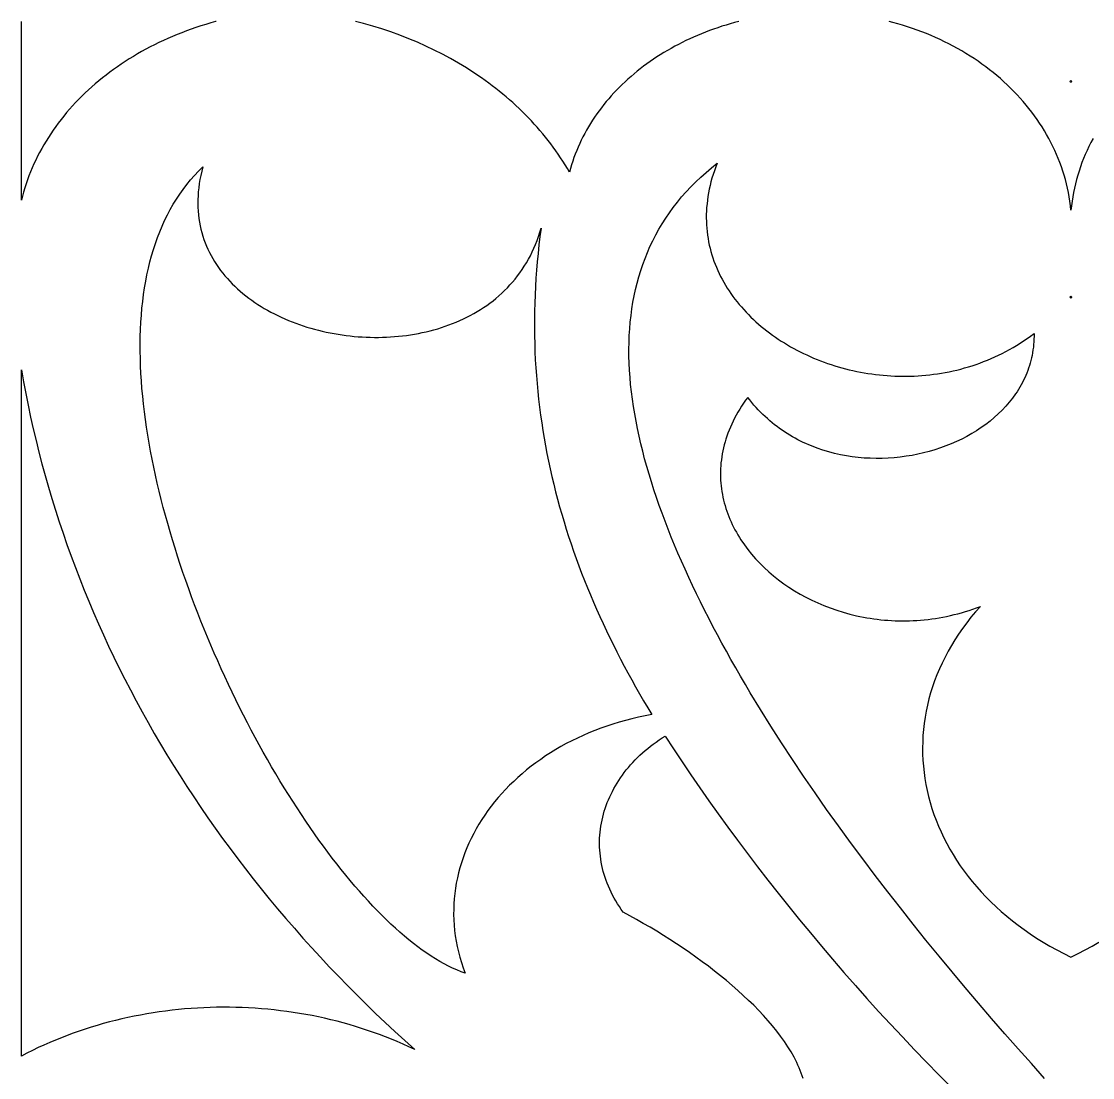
# Model space of a CAD drawing. Extents: x -4950 to -2150, y -1354 to 1346.
# Drawn here: x -4249.8 to -4097.5, y -154.7 to -4.4 of the extents above; entities that cross this region are included whole.
import ezdxf

# ---------------------------------------------------------------- set-up
doc = ezdxf.new("R2010")
doc.units = 0
doc.layers.add('LAYER_1', color=18, linetype='CONTINUOUS')

msp = doc.modelspace()

# ---------------------------------------------------------------- linework, layer by layer
at = {"layer": 'LAYER_1'}
for points in [[(-4222.12, -4.38), (-4222.21, -4.41), (-4222.92, -4.61), (-4223.62, -4.81), (-4224.32, -5.03), (-4225.01, -5.26), (-4225.69, -5.49), (-4226.37, -5.73), (-4227.03, -5.99), (-4227.7, -6.25), (-4228.35, -6.52), (-4229, -6.8), (-4229.64, -7.09), (-4230.28, -7.39), (-4230.9, -7.7), (-4231.52, -8.01), (-4232.13, -8.34), (-4232.74, -8.67), (-4233.33, -9.01), (-4233.92, -9.36), (-4234.5, -9.71), (-4235.07, -10.08), (-4235.63, -10.45), (-4236.19, -10.83), (-4236.73, -11.22), (-4237.27, -11.61), (-4237.8, -12.01), (-4238.32, -12.42), (-4238.83, -12.84), (-4239.33, -13.26), (-4239.82, -13.69), (-4240.3, -14.12), (-4240.78, -14.57), (-4241.24, -15.02), (-4241.69, -15.47), (-4242.14, -15.94), (-4242.57, -16.4), (-4242.99, -16.88), (-4243.41, -17.36), (-4243.81, -17.85), (-4244.2, -18.34), (-4244.59, -18.84), (-4244.96, -19.34), (-4245.32, -19.85), (-4245.67, -20.37), (-4246.01, -20.89), (-4246.33, -21.41), (-4246.65, -21.94), (-4246.96, -22.48), (-4247.25, -23.02), (-4247.53, -23.56), (-4247.8, -24.11), (-4248.06, -24.66), (-4248.31, -25.22), (-4248.54, -25.79), (-4248.77, -26.35), (-4248.98, -26.92), (-4249.17, -27.5), (-4249.36, -28.08), (-4249.53, -28.66), (-4249.69, -29.25), (-4249.84, -29.84), (-4249.84, -4.38)], [(-4147.78, -4.38), (-4147.8, -4.39), (-4148.41, -4.55), (-4149.01, -4.72), (-4149.61, -4.9), (-4150.21, -5.08), (-4150.8, -5.28), (-4151.38, -5.48), (-4151.96, -5.69), (-4152.54, -5.91), (-4153.1, -6.13), (-4153.67, -6.37), (-4154.22, -6.61), (-4154.78, -6.86), (-4155.32, -7.12), (-4155.86, -7.38), (-4156.39, -7.65), (-4156.92, -7.93), (-4157.44, -8.22), (-4157.95, -8.51), (-4158.46, -8.82), (-4158.96, -9.12), (-4159.45, -9.44), (-4159.94, -9.76), (-4160.42, -10.09), (-4160.89, -10.43), (-4161.35, -10.77), (-4161.81, -11.12), (-4162.26, -11.48), (-4162.7, -11.84), (-4163.13, -12.21), (-4163.56, -12.58), (-4163.97, -12.97), (-4164.38, -13.35), (-4164.78, -13.75), (-4165.18, -14.15), (-4165.56, -14.55), (-4165.93, -14.96), (-4166.3, -15.38), (-4166.66, -15.8), (-4167, -16.23), (-4167.34, -16.66), (-4167.67, -17.1), (-4167.99, -17.55), (-4168.3, -18), (-4168.6, -18.45), (-4168.89, -18.91), (-4169.18, -19.37), (-4169.45, -19.84), (-4169.71, -20.32), (-4169.96, -20.8), (-4170.2, -21.28), (-4170.43, -21.77), (-4170.65, -22.26), (-4170.85, -22.76), (-4171.05, -23.26), (-4171.24, -23.76), (-4171.41, -24.27), (-4171.58, -24.79), (-4171.73, -25.31), (-4171.87, -25.83), (-4172.18, -25.31), (-4172.49, -24.8), (-4172.81, -24.29), (-4173.14, -23.78), (-4173.48, -23.28), (-4173.83, -22.79), (-4174.18, -22.29), (-4174.54, -21.81), (-4174.92, -21.33), (-4175.29, -20.85), (-4175.68, -20.38), (-4176.08, -19.91), (-4176.48, -19.45), (-4176.89, -18.99), (-4177.3, -18.54), (-4177.73, -18.1), (-4178.16, -17.66), (-4178.6, -17.22), (-4179.05, -16.79), (-4179.5, -16.36), (-4179.96, -15.94), (-4180.43, -15.53), (-4180.9, -15.12), (-4181.38, -14.72), (-4181.87, -14.32), (-4182.37, -13.93), (-4182.87, -13.54), (-4183.37, -13.16), (-4183.89, -12.79), (-4184.41, -12.42), (-4185.47, -11.7), (-4186.55, -11), (-4187.66, -10.33), (-4188.79, -9.68), (-4189.94, -9.06), (-4191.11, -8.47), (-4192.3, -7.9), (-4193.52, -7.35), (-4194.75, -6.84), (-4196.01, -6.35), (-4197.28, -5.89), (-4198.57, -5.45), (-4199.87, -5.05), (-4201.19, -4.67), (-4202.3, -4.38)], [(-4097.41, -21.04), (-4097.7, -21.6), (-4097.99, -22.17), (-4098.26, -22.74), (-4098.51, -23.31), (-4098.75, -23.9), (-4098.98, -24.48), (-4099.2, -25.07), (-4099.4, -25.67), (-4099.59, -26.27), (-4099.76, -26.88), (-4099.92, -27.49), (-4100.06, -28.11), (-4100.19, -28.73), (-4100.3, -29.35), (-4100.4, -29.98), (-4100.48, -30.61), (-4100.55, -31.24), (-4100.62, -30.61), (-4100.7, -29.98), (-4100.8, -29.35), (-4100.91, -28.73), (-4101.04, -28.11), (-4101.19, -27.49), (-4101.34, -26.88), (-4101.52, -26.27), (-4101.7, -25.67), (-4101.9, -25.07), (-4102.12, -24.48), (-4102.35, -23.9), (-4102.59, -23.31), (-4102.85, -22.74), (-4103.12, -22.17), (-4103.4, -21.6), (-4103.7, -21.04), (-4104.01, -20.49), (-4104.33, -19.94), (-4104.66, -19.4), (-4105.01, -18.86), (-4105.37, -18.33), (-4105.74, -17.81), (-4106.13, -17.29), (-4106.52, -16.78), (-4106.93, -16.28), (-4107.35, -15.79), (-4107.78, -15.3), (-4108.22, -14.82), (-4108.67, -14.34), (-4109.14, -13.88), (-4109.61, -13.42), (-4110.09, -12.97), (-4110.59, -12.53), (-4111.09, -12.1), (-4111.61, -11.67), (-4112.14, -11.26), (-4112.67, -10.85), (-4113.22, -10.45), (-4113.77, -10.06), (-4114.33, -9.68), (-4114.91, -9.31), (-4115.49, -8.94), (-4116.08, -8.59), (-4116.68, -8.25), (-4117.29, -7.91), (-4117.9, -7.59), (-4118.53, -7.28), (-4119.16, -6.97), (-4119.8, -6.68), (-4120.45, -6.39), (-4121.1, -6.12), (-4121.77, -5.86), (-4122.44, -5.61), (-4123.11, -5.37), (-4123.8, -5.14), (-4124.49, -4.92), (-4125.19, -4.71), (-4125.89, -4.52), (-4126.41, -4.38)], [(-4104.3, -154.78), (-4106.18, -152.69), (-4108.07, -150.57), (-4109.95, -148.43), (-4111.84, -146.26), (-4113.72, -144.07), (-4115.59, -141.86), (-4117.46, -139.63), (-4119.32, -137.38), (-4121.17, -135.11), (-4123, -132.83), (-4124.82, -130.53), (-4126.62, -128.22), (-4128.4, -125.9), (-4130.16, -123.56), (-4131.9, -121.22), (-4133.61, -118.87), (-4135.3, -116.51), (-4136.95, -114.15), (-4138.58, -111.78), (-4140.17, -109.41), (-4141.72, -107.03), (-4143.24, -104.66), (-4144.72, -102.29), (-4146.16, -99.92), (-4146.86, -98.74), (-4147.56, -97.55), (-4148.24, -96.37), (-4148.91, -95.19), (-4149.57, -94.01), (-4150.21, -92.84), (-4150.84, -91.66), (-4151.47, -90.49), (-4152.07, -89.32), (-4152.67, -88.15), (-4153.25, -86.99), (-4153.82, -85.82), (-4154.38, -84.66), (-4154.92, -83.51), (-4155.44, -82.35), (-4155.96, -81.2), (-4156.45, -80.06), (-4156.94, -78.91), (-4157.4, -77.77), (-4157.86, -76.64), (-4158.29, -75.51), (-4158.71, -74.38), (-4159.12, -73.26), (-4159.51, -72.14), (-4159.88, -71.03), (-4160.23, -69.92), (-4160.57, -68.82), (-4160.89, -67.72), (-4161.19, -66.63), (-4161.47, -65.55), (-4161.74, -64.47), (-4161.99, -63.39), (-4162.21, -62.32), (-4162.42, -61.26), (-4162.61, -60.21), (-4162.79, -59.16), (-4162.94, -58.12), (-4163.07, -57.08), (-4163.18, -56.05), (-4163.27, -55.03), (-4163.34, -54.02), (-4163.39, -53.02), (-4163.42, -52.02), (-4163.43, -51.03), (-4163.41, -50.05), (-4163.38, -49.08), (-4163.32, -48.11), (-4163.24, -47.16), (-4163.13, -46.21), (-4163.01, -45.27), (-4162.86, -44.34), (-4162.68, -43.42), (-4162.49, -42.51), (-4162.27, -41.61), (-4162.02, -40.72), (-4161.75, -39.84), (-4161.46, -38.97), (-4161.14, -38.11), (-4160.8, -37.26), (-4160.43, -36.42), (-4160.03, -35.59), (-4159.61, -34.77), (-4159.17, -33.96), (-4158.69, -33.17), (-4158.19, -32.38), (-4157.67, -31.61), (-4157.12, -30.85), (-4156.53, -30.1), (-4155.93, -29.36), (-4155.29, -28.64), (-4154.63, -27.93), (-4153.93, -27.23), (-4153.21, -26.54), (-4152.46, -25.87), (-4151.69, -25.21), (-4150.88, -24.56), (-4151.08, -25.09), (-4151.27, -25.63), (-4151.45, -26.16), (-4151.61, -26.69), (-4151.76, -27.22), (-4151.89, -27.74), (-4152, -28.27), (-4152.1, -28.79), (-4152.19, -29.3), (-4152.26, -29.82), (-4152.32, -30.33), (-4152.37, -30.84), (-4152.4, -31.34), (-4152.42, -31.84), (-4152.42, -32.34), (-4152.41, -32.84), (-4152.39, -33.33), (-4152.35, -33.82), (-4152.31, -34.3), (-4152.25, -34.78), (-4152.17, -35.26), (-4152.09, -35.73), (-4151.99, -36.2), (-4151.88, -36.67), (-4151.76, -37.13), (-4151.63, -37.58), (-4151.48, -38.04), (-4151.33, -38.49), (-4151.16, -38.93), (-4150.98, -39.37), (-4150.79, -39.81), (-4150.6, -40.24), (-4150.39, -40.66), (-4150.17, -41.08), (-4149.94, -41.5), (-4149.69, -41.91), (-4149.44, -42.32), (-4149.18, -42.72), (-4148.91, -43.12), (-4148.63, -43.51), (-4148.35, -43.9), (-4148.05, -44.28), (-4147.74, -44.65), (-4147.43, -45.02), (-4147.1, -45.39), (-4146.77, -45.75), (-4146.43, -46.1), (-4146.08, -46.45), (-4145.72, -46.79), (-4145.36, -47.13), (-4144.99, -47.46), (-4144.61, -47.78), (-4144.22, -48.1), (-4143.82, -48.41), (-4143.42, -48.71), (-4143.01, -49.01), (-4142.6, -49.31), (-4142.18, -49.59), (-4141.75, -49.87), (-4141.31, -50.14), (-4140.87, -50.41), (-4140.43, -50.67), (-4139.98, -50.92), (-4139.52, -51.16), (-4139.05, -51.4), (-4138.59, -51.63), (-4138.11, -51.85), (-4137.63, -52.07), (-4137.15, -52.28), (-4136.66, -52.48), (-4136.17, -52.67), (-4135.67, -52.86), (-4135.17, -53.04), (-4134.66, -53.21), (-4134.16, -53.37), (-4133.64, -53.53), (-4133.13, -53.67), (-4132.61, -53.81), (-4132.08, -53.94), (-4131.56, -54.06), (-4131.03, -54.18), (-4130.5, -54.28), (-4129.96, -54.38), (-4129.42, -54.47), (-4128.89, -54.55), (-4128.34, -54.62), (-4127.8, -54.69), (-4127.26, -54.74), (-4126.71, -54.78), (-4126.16, -54.82), (-4125.61, -54.85), (-4125.06, -54.87), (-4124.51, -54.87), (-4123.96, -54.87), (-4123.4, -54.86), (-4122.85, -54.84), (-4122.3, -54.82), (-4121.74, -54.78), (-4121.19, -54.73), (-4120.63, -54.67), (-4120.08, -54.6), (-4119.53, -54.53), (-4118.97, -54.44), (-4118.42, -54.34), (-4117.87, -54.23), (-4117.32, -54.12), (-4116.77, -53.99), (-4116.22, -53.85), (-4115.68, -53.7), (-4115.13, -53.54), (-4114.59, -53.37), (-4114.05, -53.19), (-4113.51, -53), (-4112.98, -52.8), (-4112.44, -52.58), (-4111.91, -52.36), (-4111.38, -52.12), (-4110.86, -51.88), (-4110.34, -51.62), (-4109.82, -51.35), (-4109.3, -51.07), (-4108.79, -50.78), (-4108.28, -50.48), (-4107.78, -50.16), (-4107.28, -49.84), (-4106.78, -49.5), (-4106.29, -49.15), (-4105.8, -48.79), (-4105.8, -49.19), (-4105.81, -49.59), (-4105.83, -49.98), (-4105.86, -50.37), (-4105.9, -50.76), (-4105.95, -51.14), (-4106.01, -51.52), (-4106.08, -51.9), (-4106.16, -52.27), (-4106.25, -52.64), (-4106.35, -53), (-4106.45, -53.36), (-4106.57, -53.72), (-4106.7, -54.07), (-4106.83, -54.42), (-4106.97, -54.77), (-4107.12, -55.11), (-4107.28, -55.45), (-4107.45, -55.78), (-4107.63, -56.11), (-4107.81, -56.43), (-4108.01, -56.75), (-4108.21, -57.07), (-4108.42, -57.38), (-4108.85, -57.99), (-4109.32, -58.58), (-4109.82, -59.15), (-4110.34, -59.71), (-4110.89, -60.24), (-4111.46, -60.76), (-4112.06, -61.26), (-4112.68, -61.73), (-4113.32, -62.19), (-4113.98, -62.63), (-4114.67, -63.04), (-4115.37, -63.44), (-4116.09, -63.81), (-4116.82, -64.16), (-4117.57, -64.49), (-4118.34, -64.79), (-4119.11, -65.08), (-4119.9, -65.33), (-4120.7, -65.57), (-4121.52, -65.78), (-4122.34, -65.97), (-4123.16, -66.13), (-4124, -66.27), (-4124.84, -66.38), (-4125.69, -66.47), (-4126.54, -66.53), (-4127.39, -66.56), (-4128.24, -66.57), (-4129.1, -66.55), (-4129.95, -66.51), (-4130.81, -66.43), (-4131.66, -66.33), (-4132.5, -66.2), (-4133.35, -66.04), (-4134.18, -65.85), (-4135.01, -65.63), (-4135.84, -65.39), (-4136.65, -65.11), (-4137.45, -64.8), (-4137.85, -64.64), (-4138.25, -64.46), (-4138.64, -64.28), (-4139.03, -64.09), (-4139.41, -63.9), (-4139.79, -63.69), (-4140.17, -63.48), (-4140.55, -63.26), (-4140.92, -63.03), (-4141.28, -62.79), (-4141.65, -62.55), (-4142.01, -62.3), (-4142.36, -62.04), (-4142.71, -61.77), (-4143.06, -61.49), (-4143.4, -61.21), (-4143.73, -60.91), (-4144.07, -60.61), (-4144.39, -60.3), (-4144.71, -59.98), (-4145.03, -59.65), (-4145.34, -59.32), (-4145.64, -58.97), (-4145.94, -58.62), (-4146.23, -58.25), (-4146.52, -57.88), (-4146.83, -58.3), (-4147.12, -58.72), (-4147.4, -59.15), (-4147.67, -59.57), (-4147.92, -59.99), (-4148.16, -60.41), (-4148.39, -60.84), (-4148.61, -61.26), (-4148.81, -61.68), (-4149, -62.11), (-4149.18, -62.53), (-4149.34, -62.96), (-4149.49, -63.38), (-4149.63, -63.81), (-4149.76, -64.23), (-4149.88, -64.65), (-4149.98, -65.07), (-4150.08, -65.5), (-4150.16, -65.92), (-4150.23, -66.34), (-4150.28, -66.76), (-4150.33, -67.18), (-4150.37, -67.6), (-4150.39, -68.01), (-4150.41, -68.43), (-4150.41, -68.84), (-4150.4, -69.25), (-4150.38, -69.67), (-4150.35, -70.08), (-4150.31, -70.48), (-4150.26, -70.89), (-4150.2, -71.29), (-4150.13, -71.7), (-4150.05, -72.1), (-4149.96, -72.5), (-4149.86, -72.89), (-4149.75, -73.28), (-4149.63, -73.68), (-4149.5, -74.07), (-4149.36, -74.45), (-4149.21, -74.83), (-4149.06, -75.22), (-4148.89, -75.59), (-4148.72, -75.97), (-4148.53, -76.34), (-4148.34, -76.71), (-4148.14, -77.07), (-4147.93, -77.44), (-4147.71, -77.8), (-4147.49, -78.15), (-4147.01, -78.85), (-4146.51, -79.54), (-4145.97, -80.21), (-4145.4, -80.86), (-4144.8, -81.49), (-4144.18, -82.11), (-4143.52, -82.71), (-4142.84, -83.29), (-4142.14, -83.85), (-4141.41, -84.39), (-4140.66, -84.9), (-4139.88, -85.4), (-4139.08, -85.87), (-4138.26, -86.32), (-4137.42, -86.74), (-4136.56, -87.14), (-4135.68, -87.51), (-4134.79, -87.85), (-4133.87, -88.17), (-4132.95, -88.46), (-4132, -88.72), (-4131.05, -88.95), (-4130.56, -89.06), (-4130.07, -89.15), (-4129.58, -89.24), (-4129.09, -89.32), (-4128.59, -89.39), (-4128.1, -89.46), (-4127.59, -89.52), (-4127.09, -89.56), (-4126.58, -89.6), (-4126.07, -89.64), (-4125.56, -89.66), (-4125.05, -89.67), (-4124.54, -89.68), (-4124.02, -89.68), (-4123.5, -89.67), (-4122.98, -89.65), (-4122.46, -89.62), (-4121.93, -89.58), (-4121.41, -89.53), (-4120.88, -89.47), (-4120.35, -89.41), (-4119.83, -89.33), (-4119.3, -89.24), (-4118.77, -89.15), (-4118.24, -89.04), (-4117.7, -88.93), (-4117.17, -88.8), (-4116.64, -88.67), (-4116.11, -88.52), (-4115.57, -88.37), (-4115.04, -88.2), (-4114.51, -88.03), (-4113.98, -87.84), (-4113.44, -87.64), (-4114.12, -88.41), (-4114.77, -89.18), (-4115.38, -89.97), (-4115.97, -90.76), (-4116.53, -91.56), (-4117.05, -92.37), (-4117.55, -93.19), (-4118.02, -94.01), (-4118.46, -94.84), (-4118.88, -95.68), (-4119.26, -96.52), (-4119.61, -97.37), (-4119.94, -98.22), (-4120.24, -99.07), (-4120.51, -99.93), (-4120.75, -100.79), (-4120.96, -101.66), (-4121.14, -102.53), (-4121.3, -103.39), (-4121.43, -104.27), (-4121.53, -105.14), (-4121.6, -106.01), (-4121.64, -106.88), (-4121.66, -107.76), (-4121.65, -108.63), (-4121.61, -109.5), (-4121.54, -110.37), (-4121.45, -111.24), (-4121.33, -112.11), (-4121.18, -112.97), (-4121.01, -113.83), (-4120.81, -114.69), (-4120.58, -115.54), (-4120.32, -116.39), (-4120.04, -117.23), (-4119.73, -118.06), (-4119.39, -118.9), (-4119.03, -119.72), (-4118.64, -120.54), (-4118.23, -121.35), (-4117.78, -122.15), (-4117.32, -122.95), (-4116.82, -123.74), (-4116.3, -124.52), (-4115.75, -125.28), (-4115.18, -126.04), (-4114.58, -126.79), (-4113.96, -127.53), (-4113.31, -128.26), (-4112.64, -128.97), (-4111.94, -129.68), (-4111.21, -130.37), (-4110.46, -131.05), (-4109.68, -131.71), (-4108.88, -132.36), (-4108.06, -133), (-4107.2, -133.62), (-4106.33, -134.23), (-4105.43, -134.82), (-4104.5, -135.4), (-4103.55, -135.96), (-4102.58, -136.5), (-4101.58, -137.03), (-4100.55, -137.54), (-4099.53, -137.03), (-4098.53, -136.5), (-4097.55, -135.96), (-4096.6, -135.4)], [(-4138.65, -154.79), (-4138.78, -154.41), (-4138.91, -154.04), (-4139.06, -153.66), (-4139.22, -153.29), (-4139.38, -152.91), (-4139.56, -152.53), (-4139.94, -151.78), (-4140.36, -151.03), (-4140.82, -150.29), (-4141.32, -149.54), (-4141.85, -148.79), (-4142.41, -148.05), (-4143, -147.31), (-4143.63, -146.58), (-4144.28, -145.85), (-4144.96, -145.12), (-4145.67, -144.39), (-4146.4, -143.68), (-4147.16, -142.97), (-4147.94, -142.26), (-4148.74, -141.56), (-4149.55, -140.87), (-4150.39, -140.19), (-4151.25, -139.51), (-4152.12, -138.84), (-4153, -138.18), (-4153.9, -137.53), (-4154.81, -136.89), (-4155.72, -136.26), (-4156.65, -135.65), (-4157.59, -135.04), (-4158.53, -134.44), (-4159.47, -133.86), (-4160.42, -133.29), (-4161.38, -132.73), (-4162.33, -132.18), (-4163.28, -131.65), (-4164.23, -131.14), (-4164.52, -130.74), (-4164.79, -130.34), (-4165.05, -129.93), (-4165.3, -129.53), (-4165.54, -129.12), (-4165.76, -128.7), (-4165.97, -128.29), (-4166.16, -127.87), (-4166.35, -127.45), (-4166.52, -127.03), (-4166.68, -126.61), (-4166.82, -126.18), (-4166.95, -125.76), (-4167.07, -125.33), (-4167.18, -124.9), (-4167.28, -124.47), (-4167.36, -124.04), (-4167.43, -123.61), (-4167.49, -123.18), (-4167.54, -122.75), (-4167.57, -122.32), (-4167.59, -121.89), (-4167.6, -121.46), (-4167.6, -121.03), (-4167.59, -120.6), (-4167.56, -120.17), (-4167.52, -119.74), (-4167.47, -119.31), (-4167.41, -118.89), (-4167.34, -118.46), (-4167.25, -118.04), (-4167.16, -117.62), (-4167.05, -117.2), (-4166.93, -116.78), (-4166.8, -116.37), (-4166.66, -115.96), (-4166.5, -115.55), (-4166.34, -115.14), (-4166.16, -114.74), (-4165.97, -114.34), (-4165.78, -113.94), (-4165.57, -113.54), (-4165.35, -113.15), (-4165.12, -112.77), (-4164.87, -112.38), (-4164.62, -112), (-4164.36, -111.63), (-4164.08, -111.26), (-4163.8, -110.89), (-4163.5, -110.53), (-4163.19, -110.18), (-4162.88, -109.82), (-4162.55, -109.48), (-4162.21, -109.14), (-4161.86, -108.8), (-4161.5, -108.47), (-4161.13, -108.15), (-4160.75, -107.83), (-4160.36, -107.52), (-4159.96, -107.22), (-4159.55, -106.92), (-4159.13, -106.63), (-4158.7, -106.34), (-4158.26, -106.07), (-4157.08, -107.89), (-4155.87, -109.73), (-4154.63, -111.57), (-4153.36, -113.43), (-4152.06, -115.29), (-4150.73, -117.16), (-4149.37, -119.03), (-4147.99, -120.91), (-4146.58, -122.79), (-4145.14, -124.67), (-4143.69, -126.56), (-4142.2, -128.44), (-4140.7, -130.33), (-4139.17, -132.21), (-4137.62, -134.09), (-4136.05, -135.97), (-4134.46, -137.84), (-4132.85, -139.7), (-4131.22, -141.56), (-4129.57, -143.41), (-4127.91, -145.25), (-4126.23, -147.08), (-4124.53, -148.89), (-4122.82, -150.7), (-4121.1, -152.49), (-4119.36, -154.27), (-4117.61, -156.03)]]:
    msp.add_lwpolyline(points, dxfattribs=at)
for points in [[(-4100.55, -13.08), (-4100.61, -13.01), (-4100.64, -12.94), (-4100.64, -12.9), (-4100.63, -12.87), (-4100.6, -12.83), (-4100.55, -12.79), (-4100.5, -12.83), (-4100.48, -12.87), (-4100.46, -12.9), (-4100.46, -12.94), (-4100.5, -13.01)], [(-4186.71, -139.82), (-4187.3, -139.61), (-4187.9, -139.36), (-4188.5, -139.1), (-4189.11, -138.8), (-4189.72, -138.48), (-4190.33, -138.14), (-4190.95, -137.77), (-4191.57, -137.38), (-4192.19, -136.96), (-4192.82, -136.52), (-4193.45, -136.06), (-4194.08, -135.58), (-4194.71, -135.07), (-4195.35, -134.54), (-4195.99, -133.99), (-4196.63, -133.42), (-4197.27, -132.83), (-4197.91, -132.22), (-4198.55, -131.59), (-4199.2, -130.94), (-4199.84, -130.27), (-4200.49, -129.58), (-4201.13, -128.88), (-4201.77, -128.15), (-4202.42, -127.41), (-4203.06, -126.65), (-4203.7, -125.87), (-4204.34, -125.08), (-4204.98, -124.27), (-4205.62, -123.44), (-4206.26, -122.6), (-4206.89, -121.75), (-4207.52, -120.88), (-4208.15, -119.99), (-4208.78, -119.09), (-4209.4, -118.18), (-4210.02, -117.25), (-4210.64, -116.31), (-4211.25, -115.36), (-4211.86, -114.4), (-4212.47, -113.42), (-4213.07, -112.43), (-4213.67, -111.44), (-4214.26, -110.43), (-4214.84, -109.41), (-4215.43, -108.38), (-4216, -107.34), (-4216.57, -106.29), (-4217.14, -105.24), (-4217.7, -104.17), (-4218.25, -103.1), (-4218.8, -102.02), (-4219.33, -100.93), (-4219.87, -99.83), (-4220.39, -98.73), (-4220.91, -97.62), (-4221.42, -96.51), (-4221.92, -95.39), (-4222.42, -94.26), (-4222.9, -93.13), (-4223.38, -92), (-4223.85, -90.86), (-4224.3, -89.72), (-4224.75, -88.57), (-4225.2, -87.42), (-4225.63, -86.27), (-4226.05, -85.12), (-4226.46, -83.96), (-4226.86, -82.81), (-4227.25, -81.65), (-4227.63, -80.49), (-4227.99, -79.33), (-4228.35, -78.17), (-4228.7, -77.01), (-4229.03, -75.85), (-4229.35, -74.7), (-4229.66, -73.54), (-4229.96, -72.39), (-4230.24, -71.23), (-4230.51, -70.09), (-4230.77, -68.94), (-4231.02, -67.8), (-4231.25, -66.66), (-4231.47, -65.52), (-4231.67, -64.39), (-4231.86, -63.26), (-4232.03, -62.14), (-4232.19, -61.03), (-4232.34, -59.92), (-4232.47, -58.81), (-4232.59, -57.72), (-4232.69, -56.63), (-4232.77, -55.54), (-4232.84, -54.47), (-4232.89, -53.4), (-4232.92, -52.34), (-4232.94, -51.29), (-4232.94, -50.25), (-4232.93, -49.22), (-4232.9, -48.2), (-4232.85, -47.19), (-4232.78, -46.19), (-4232.69, -45.2), (-4232.59, -44.22), (-4232.46, -43.25), (-4232.32, -42.3), (-4232.16, -41.36), (-4231.98, -40.43), (-4231.78, -39.51), (-4231.57, -38.61), (-4231.33, -37.72), (-4231.07, -36.85), (-4230.79, -35.99), (-4230.49, -35.14), (-4230.17, -34.31), (-4229.83, -33.5), (-4229.47, -32.7), (-4229.08, -31.92), (-4228.68, -31.16), (-4228.25, -30.41), (-4227.8, -29.68), (-4227.33, -28.97), (-4226.84, -28.28), (-4226.32, -27.61), (-4225.78, -26.95), (-4225.22, -26.32), (-4224.63, -25.7), (-4224.02, -25.1), (-4224.18, -25.71), (-4224.32, -26.3), (-4224.44, -26.89), (-4224.54, -27.47), (-4224.62, -28.05), (-4224.68, -28.62), (-4224.72, -29.18), (-4224.75, -29.74), (-4224.75, -30.29), (-4224.74, -30.83), (-4224.71, -31.37), (-4224.67, -31.9), (-4224.61, -32.42), (-4224.53, -32.94), (-4224.43, -33.45), (-4224.32, -33.95), (-4224.19, -34.44), (-4224.05, -34.93), (-4223.89, -35.41), (-4223.71, -35.88), (-4223.52, -36.35), (-4223.32, -36.81), (-4223.1, -37.26), (-4222.87, -37.7), (-4222.63, -38.14), (-4222.37, -38.57), (-4222.1, -38.99), (-4221.81, -39.4), (-4221.52, -39.81), (-4221.21, -40.21), (-4220.89, -40.6), (-4220.55, -40.98), (-4220.21, -41.36), (-4219.85, -41.72), (-4219.49, -42.08), (-4219.11, -42.43), (-4218.72, -42.78), (-4218.33, -43.11), (-4217.92, -43.44), (-4217.5, -43.76), (-4217.08, -44.07), (-4216.64, -44.37), (-4216.2, -44.66), (-4215.75, -44.95), (-4215.29, -45.22), (-4214.82, -45.49), (-4214.34, -45.75), (-4213.86, -46), (-4213.37, -46.25), (-4212.87, -46.48), (-4212.37, -46.7), (-4211.86, -46.92), (-4211.35, -47.13), (-4210.83, -47.33), (-4210.3, -47.51), (-4209.77, -47.7), (-4209.23, -47.87), (-4208.69, -48.03), (-4208.15, -48.18), (-4207.6, -48.33), (-4207.04, -48.46), (-4206.49, -48.59), (-4205.93, -48.7), (-4205.37, -48.81), (-4204.8, -48.9), (-4204.23, -48.99), (-4203.66, -49.07), (-4203.09, -49.14), (-4202.52, -49.2), (-4201.95, -49.25), (-4201.37, -49.29), (-4200.8, -49.32), (-4200.22, -49.33), (-4199.64, -49.34), (-4199.07, -49.34), (-4198.49, -49.33), (-4197.92, -49.31), (-4197.34, -49.28), (-4196.77, -49.24), (-4196.2, -49.19), (-4195.63, -49.13), (-4195.06, -49.06), (-4194.49, -48.98), (-4193.93, -48.89), (-4193.37, -48.78), (-4192.82, -48.67), (-4192.26, -48.55), (-4191.71, -48.41), (-4191.17, -48.27), (-4190.63, -48.11), (-4190.09, -47.95), (-4189.56, -47.77), (-4189.03, -47.58), (-4188.51, -47.38), (-4187.99, -47.17), (-4187.48, -46.95), (-4186.98, -46.72), (-4186.48, -46.48), (-4185.99, -46.22), (-4185.51, -45.96), (-4185.03, -45.68), (-4184.56, -45.4), (-4184.1, -45.1), (-4183.65, -44.79), (-4183.2, -44.46), (-4182.76, -44.13), (-4182.34, -43.79), (-4181.92, -43.43), (-4181.51, -43.06), (-4181.11, -42.68), (-4180.72, -42.29), (-4180.35, -41.89), (-4179.98, -41.47), (-4179.62, -41.04), (-4179.28, -40.61), (-4178.94, -40.15), (-4178.62, -39.69), (-4178.31, -39.22), (-4178.01, -38.73), (-4177.72, -38.23), (-4177.45, -37.72), (-4177.19, -37.19), (-4176.94, -36.66), (-4176.71, -36.11), (-4176.49, -35.55), (-4176.29, -34.97), (-4176.09, -34.39), (-4175.92, -33.79), (-4176.08, -34.99), (-4176.22, -36.19), (-4176.35, -37.39), (-4176.47, -38.58), (-4176.57, -39.76), (-4176.65, -40.94), (-4176.72, -42.12), (-4176.78, -43.3), (-4176.82, -44.46), (-4176.85, -45.63), (-4176.87, -46.79), (-4176.87, -47.94), (-4176.86, -49.1), (-4176.83, -50.24), (-4176.79, -51.39), (-4176.74, -52.53), (-4176.67, -53.66), (-4176.59, -54.79), (-4176.5, -55.92), (-4176.39, -57.04), (-4176.27, -58.16), (-4176.14, -59.28), (-4175.99, -60.39), (-4175.83, -61.5), (-4175.66, -62.6), (-4175.48, -63.7), (-4175.28, -64.8), (-4175.08, -65.89), (-4174.86, -66.98), (-4174.62, -68.07), (-4174.38, -69.15), (-4174.12, -70.23), (-4173.85, -71.3), (-4173.57, -72.37), (-4173.28, -73.44), (-4172.98, -74.51), (-4172.66, -75.57), (-4172.34, -76.63), (-4172, -77.68), (-4171.65, -78.73), (-4171.29, -79.78), (-4170.92, -80.82), (-4170.54, -81.86), (-4170.15, -82.9), (-4169.74, -83.93), (-4169.33, -84.96), (-4168.9, -85.99), (-4168.47, -87.02), (-4168.02, -88.04), (-4167.57, -89.06), (-4167.1, -90.07), (-4166.62, -91.09), (-4166.14, -92.1), (-4165.64, -93.1), (-4165.14, -94.11), (-4164.62, -95.11), (-4164.1, -96.11), (-4163.56, -97.1), (-4163.02, -98.09), (-4162.47, -99.08), (-4161.9, -100.07), (-4161.33, -101.06), (-4160.75, -102.04), (-4160.16, -103.02), (-4161.12, -103.19), (-4162.06, -103.39), (-4162.99, -103.61), (-4163.9, -103.84), (-4164.81, -104.1), (-4165.7, -104.37), (-4166.58, -104.66), (-4167.44, -104.96), (-4168.29, -105.29), (-4169.13, -105.63), (-4169.95, -105.99), (-4170.76, -106.36), (-4171.55, -106.75), (-4172.33, -107.15), (-4173.09, -107.57), (-4173.83, -108), (-4174.57, -108.45), (-4175.28, -108.91), (-4175.98, -109.39), (-4176.66, -109.88), (-4177.33, -110.38), (-4177.98, -110.9), (-4178.61, -111.43), (-4179.22, -111.97), (-4179.82, -112.52), (-4180.4, -113.08), (-4180.96, -113.66), (-4181.5, -114.24), (-4182.02, -114.84), (-4182.53, -115.45), (-4183.01, -116.06), (-4183.48, -116.69), (-4183.92, -117.32), (-4184.35, -117.97), (-4184.76, -118.62), (-4185.14, -119.28), (-4185.51, -119.95), (-4185.85, -120.63), (-4186.18, -121.31), (-4186.48, -122), (-4186.76, -122.7), (-4187.02, -123.4), (-4187.25, -124.11), (-4187.47, -124.83), (-4187.66, -125.55), (-4187.83, -126.27), (-4187.98, -127), (-4188.1, -127.74), (-4188.2, -128.48), (-4188.27, -129.22), (-4188.33, -129.96), (-4188.35, -130.71), (-4188.36, -131.47), (-4188.34, -132.22), (-4188.29, -132.98), (-4188.22, -133.73), (-4188.12, -134.49), (-4188, -135.25), (-4187.85, -136.02), (-4187.67, -136.78), (-4187.47, -137.54), (-4187.25, -138.3), (-4186.99, -139.06)], [(-4100.55, -43.75), (-4100.6, -43.71), (-4100.63, -43.67), (-4100.64, -43.63), (-4100.64, -43.59), (-4100.61, -43.51), (-4100.55, -43.42), (-4100.5, -43.51), (-4100.46, -43.59), (-4100.46, -43.63), (-4100.48, -43.67), (-4100.5, -43.71)], [(-4193.9, -150.68), (-4194.72, -150.29), (-4195.54, -149.92), (-4196.37, -149.56), (-4197.21, -149.21), (-4198.05, -148.88), (-4198.9, -148.56), (-4199.75, -148.25), (-4200.6, -147.95), (-4201.46, -147.67), (-4202.33, -147.4), (-4203.2, -147.14), (-4204.07, -146.89), (-4204.95, -146.66), (-4205.83, -146.44), (-4206.72, -146.24), (-4207.6, -146.04), (-4208.5, -145.86), (-4209.39, -145.69), (-4210.29, -145.54), (-4211.18, -145.39), (-4212.08, -145.26), (-4212.99, -145.15), (-4213.89, -145.04), (-4214.8, -144.95), (-4215.71, -144.87), (-4216.61, -144.8), (-4217.52, -144.75), (-4218.43, -144.71), (-4219.34, -144.68), (-4220.25, -144.66), (-4221.16, -144.66), (-4222.07, -144.67), (-4222.98, -144.69), (-4223.89, -144.73), (-4224.8, -144.77), (-4225.71, -144.83), (-4226.62, -144.91), (-4227.52, -144.99), (-4228.42, -145.09), (-4229.33, -145.2), (-4230.23, -145.32), (-4231.12, -145.46), (-4232.02, -145.6), (-4232.91, -145.77), (-4233.8, -145.94), (-4234.68, -146.12), (-4235.56, -146.32), (-4236.44, -146.53), (-4237.32, -146.76), (-4238.19, -146.99), (-4239.06, -147.24), (-4239.92, -147.5), (-4240.77, -147.78), (-4241.63, -148.06), (-4242.48, -148.36), (-4243.32, -148.67), (-4244.15, -149), (-4244.99, -149.33), (-4245.81, -149.68), (-4246.63, -150.04), (-4247.44, -150.41), (-4248.25, -150.8), (-4249.05, -151.2), (-4249.84, -151.61), (-4249.84, -53.96), (-4249.54, -55.65), (-4249.23, -57.33), (-4248.89, -59.01), (-4248.53, -60.68), (-4248.16, -62.35), (-4247.76, -64.02), (-4247.35, -65.68), (-4246.92, -67.34), (-4246.47, -69), (-4246, -70.65), (-4245.51, -72.29), (-4245, -73.94), (-4244.47, -75.57), (-4243.92, -77.21), (-4243.36, -78.83), (-4242.78, -80.46), (-4242.17, -82.07), (-4241.55, -83.69), (-4240.91, -85.3), (-4240.26, -86.9), (-4239.58, -88.5), (-4238.89, -90.09), (-4238.17, -91.67), (-4237.44, -93.26), (-4236.69, -94.83), (-4235.93, -96.4), (-4235.14, -97.96), (-4234.34, -99.52), (-4233.52, -101.07), (-4232.68, -102.62), (-4231.82, -104.15), (-4230.95, -105.69), (-4230.05, -107.21), (-4229.14, -108.73), (-4228.21, -110.24), (-4227.27, -111.75), (-4226.31, -113.24), (-4225.33, -114.73), (-4224.33, -116.22), (-4223.31, -117.69), (-4222.28, -119.16), (-4221.23, -120.63), (-4220.17, -122.08), (-4219.08, -123.53), (-4217.98, -124.96), (-4216.86, -126.39), (-4215.73, -127.82), (-4214.58, -129.23), (-4213.41, -130.64), (-4212.22, -132.04), (-4211.02, -133.43), (-4209.8, -134.81), (-4208.57, -136.18), (-4207.32, -137.54), (-4206.05, -138.9), (-4204.76, -140.24), (-4203.46, -141.58), (-4202.15, -142.91), (-4200.81, -144.23), (-4199.46, -145.54), (-4198.1, -146.84), (-4196.71, -148.13), (-4195.32, -149.41)]]:
    msp.add_lwpolyline(points, close=True, dxfattribs=at)

doc.saveas('drawing.dxf')
